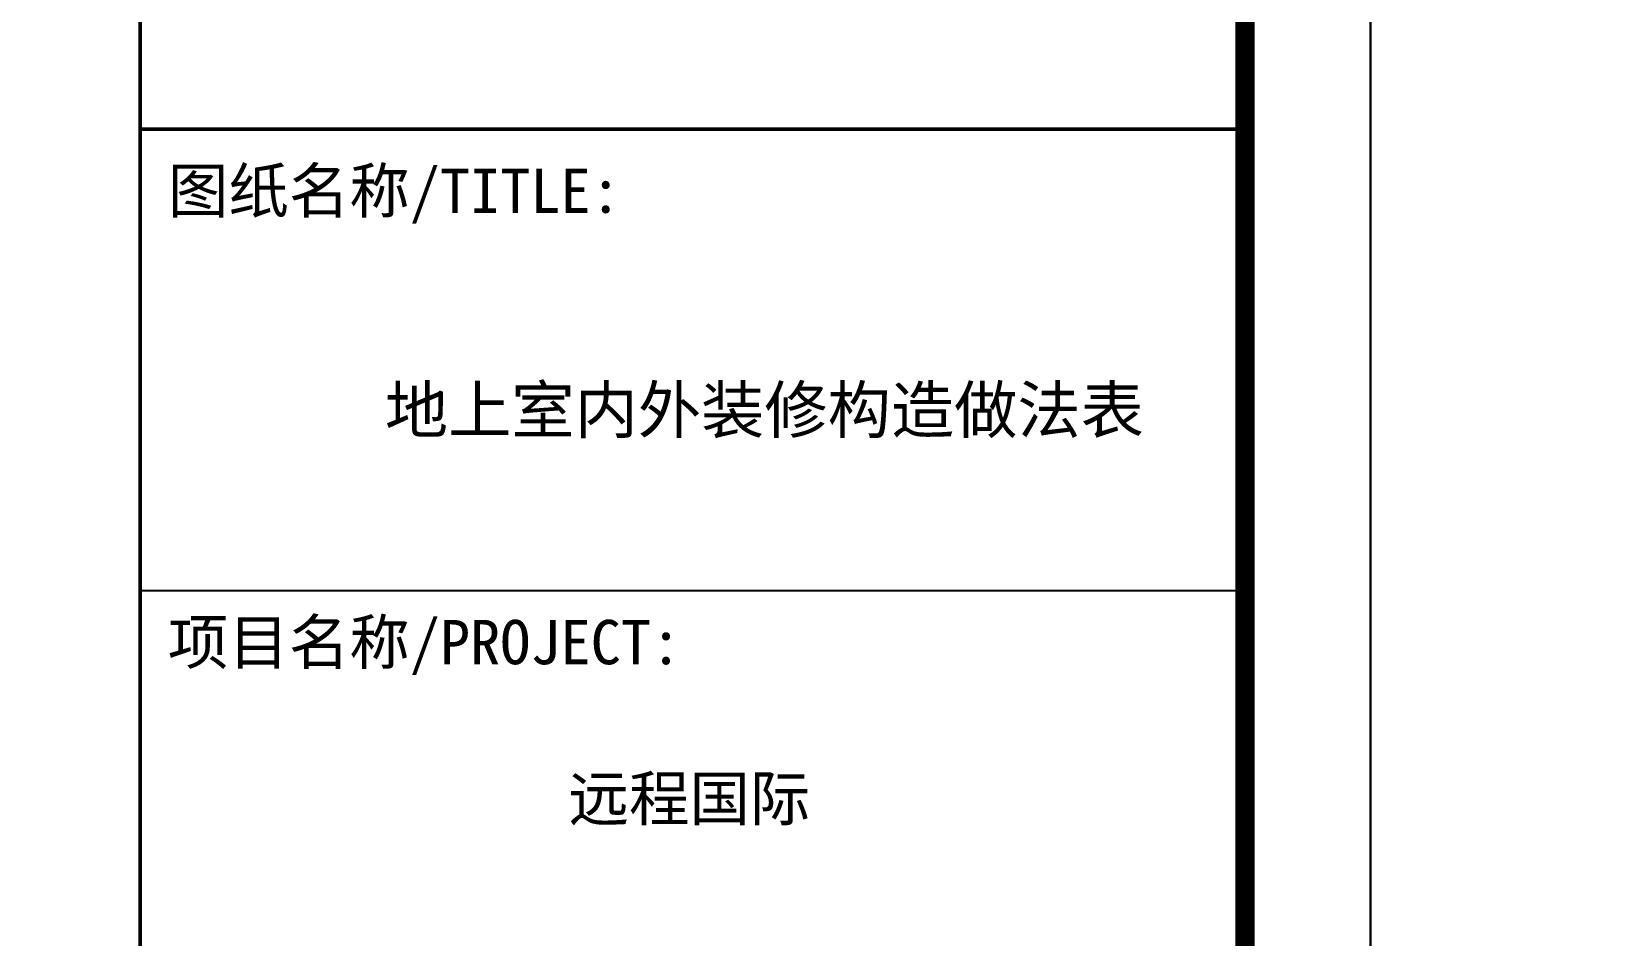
# Model space of a CAD drawing. Extents: x -737978 to 768813, y -372247 to 1140308.
# Drawn here: x -110555 to -98410, y -17780 to -10753 of the extents above; entities that cross this region are included whole.
import ezdxf

# ---------------------------------------------------------------- set-up
doc = ezdxf.new("R2010")
doc.units = 0
doc.header["$LTSCALE"] = 10
doc.header["$MEASUREMENT"] = 0
doc.layers.get('0').update_dxf_attribs({"linetype": 'CONTINUOUS'})
doc.layers.add('PUB_TITLE', color=4, linetype='CONTINUOUS')
doc.styles.add('-宋体', font='', dxfattribs={"width": 0.8})
doc.styles.get('-宋体').set_extended_font_data('SimSun')

# ---------------------------------------------------------------- blocks, each defined once
blk = doc.blocks.new('TQ1')
at = {"layer": 'PUB_TITLE'}
blk.add_line((-49854.8, -399054.8), (-43854.8, -399054.8), dxfattribs=at)
at = {"layer": 'PUB_TITLE', "const_width": 20}
for points in [[(-49854.8, -378413.9), (-49854.8, -418454.8)], [(-49854.8, -396558.8), (-43854.8, -396558.8)]]:
    blk.add_lwpolyline(points, dxfattribs=at)
at = {"layer": 'PUB_TITLE', "style": '-宋体'}
for s, p in [('图纸名称/TITLE:', (-49704.8, -397011.1)), ('项目名称/PROJECT:', (-49704.8, -399454.9)), ('远程国际', (-47535.7, -400301.7))]:
    blk.add_text(s, height=240, dxfattribs=at).set_placement(p)

msp = doc.modelspace()

# ---------------------------------------------------------------- linework, layer by layer
at = {"layer": 'PUB_TITLE'}
msp.add_lwpolyline([(-184257.6, -43902.5), (-100157.6, -43902.5), (-100157.6, 15497.5), (-184257.6, 15497.5)], close=True, dxfattribs=at)
at = {"layer": 'PUB_TITLE', "color": 4}
msp.add_lwpolyline([(-100157.6, -43902.5), (-16057.6, -43902.5), (-16057.6, 15497.5), (-100157.6, 15497.5)], close=True, dxfattribs=at)
at = {"layer": 'PUB_TITLE', "const_width": 100}
for points in [[(-181757.6, -42902.5), (-101157.6, -42902.5), (-101157.6, 14497.5), (-181757.6, 14497.5)], [(-181707.6, -42902.5), (-101107.6, -42902.5), (-101107.6, 14497.5), (-181707.6, 14497.5)]]:
    msp.add_lwpolyline(points, close=True, dxfattribs=at)

# ---------------------------------------------------------------- block references
at = {"xscale": 1.433507481003284, "yscale": 1.433507481003284, "zscale": 1.433507481003284}
msp.add_blockref('TQ1', (-38241.5, 556956.1), dxfattribs=at)

# ---------------------------------------------------------------- texts
at = {"layer": 'PUB_TITLE', "color": 6, "style": '-宋体'}
msp.add_text('地上室内外装修构造做法表', height=360, dxfattribs=at).set_placement((-107810.1, -13870.8))

doc.saveas('drawing.dxf')
